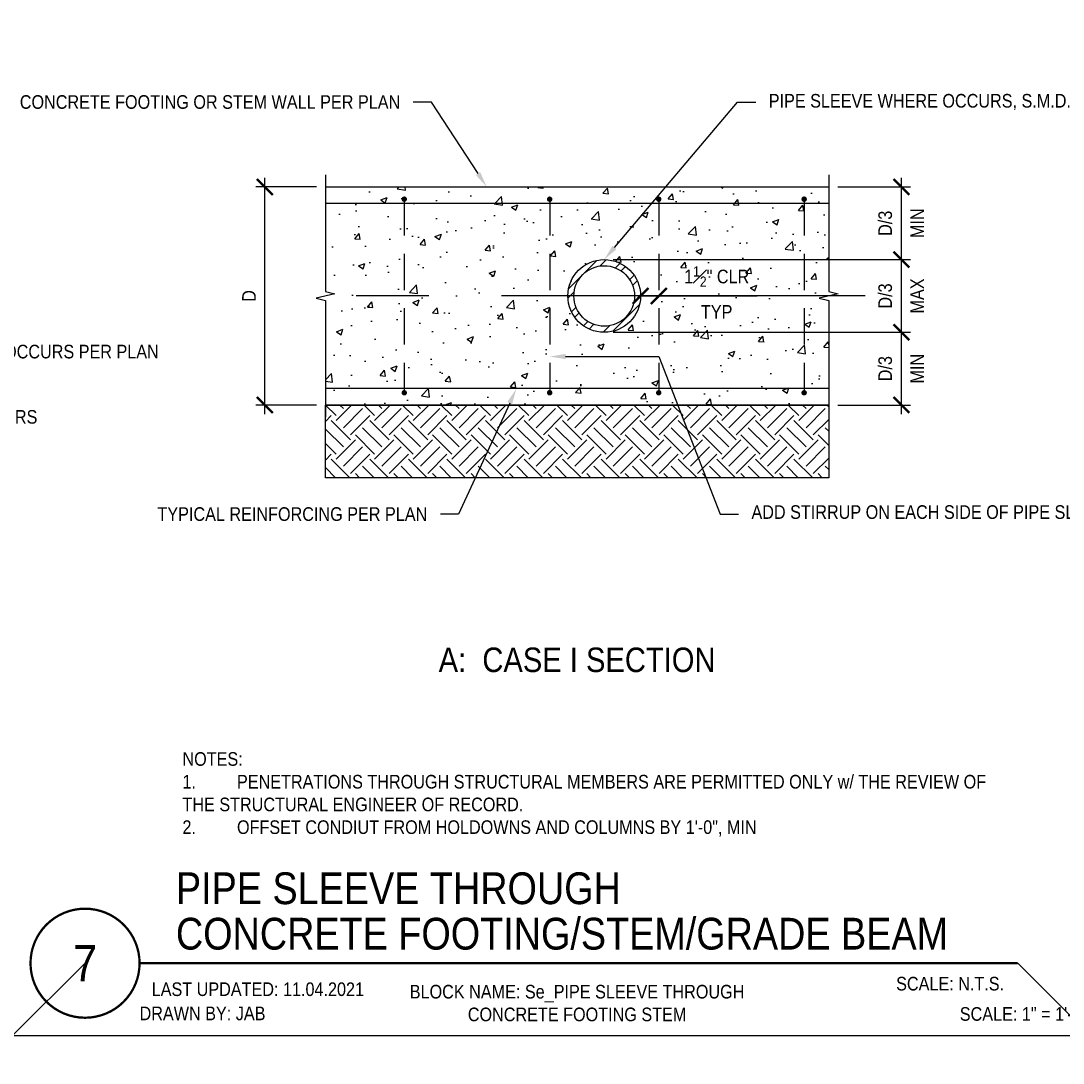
# Model space of a CAD drawing. Header units: inches. Extents: x -16404 to 14624, y -1591 to 16152.
# Drawn here: x 8169 to 8255.1, y 1371.8 to 1457.8 of the extents above; entities that cross this region are included whole.
import ezdxf
from ezdxf import colors
from ezdxf.entities.mleader import LeaderData, LeaderLine
from ezdxf.enums import TextEntityAlignment as Align
from ezdxf.math import Vec2, Vec3

# ---------------------------------------------------------------- set-up
doc = ezdxf.new("R2010")
doc.units = ezdxf.units.IN
doc.header["$LTSCALE"] = 24
doc.header["$MEASUREMENT"] = 0
for name, pattern in [('CENTER', [2, 1.25, -0.25, 0.25, -0.25]), ('CENTER2', [1.125, 0.75, -0.125, 0.125, -0.125]), ('DASHED2', [0.375, 0.25, -0.125]), ('HIDDEN2', [0.1875, 0.125, -0.0625])]:
    doc.linetypes.add(name, pattern=pattern)
doc.layers.get('0').update_dxf_attribs({"linetype": 'CONTINUOUS'})
doc.layers.get('DefPoints').update_dxf_attribs({"color": 251, "linetype": 'CONTINUOUS'})
for name, color, linetype, plot in [('DESIGNER COMMENTS', 221, 'CONTINUOUS', False), ('S-ANNO-GRID-NONPLOT', 251, 'CONTINUOUS', False), ('S-ANNO-NONPLOT', 253, 'CONTINUOUS', False)]:
    doc.layers.add(name, color=color, linetype=linetype, plot=plot)
for name, color, linetype in [('S-ANNO-DIMS', 2, 'CONTINUOUS'), ('S-ANNO-NOTE', 4, 'CONTINUOUS'), ('S-BREAK', 2, 'CONTINUOUS'), ('S-CONC', 4, 'CONTINUOUS'), ('S-GRID', 1, 'CENTER2'), ('S-REBAR', 7, 'CONTINUOUS'), ('S-STEEL', 4, 'CONTINUOUS'), ('S-TYP DETAIL BLOCKS', 1, 'CONTINUOUS')]:
    doc.layers.add(name, color=color, linetype=linetype)
doc.layers.add('S-HATCH-SOIL', color=7, linetype='CONTINUOUS', true_color=0x8f8f8f, transparency=0.8)
doc.layers.add('S-HATCH2', color=2, linetype='CONTINUOUS', transparency=0.5)
doc.styles.add('Arial', font='arial.ttf', dxfattribs={"width": 0.85})
doc.dimstyles.new('DIM-12_Se', dxfattribs={"dimscale": 12, "dimtxt": 0.09375, "dimasz": 0.109375, "dimexe": 0.0625, "dimexo": 0.0625, "dimgap": 0.0625, "dimtad": 1, "dimdec": 4, "dimzin": 11, "dimdsep": 46, "dimlunit": 4, "dimtxsty": 'Arial', "dimblk": 'ARCHTICK', "dimcen": 0.125, "dimdle": 0.0625, "dimclrd": 256, "dimclre": 256, "dimclrt": 4, "dimadec": 0, "dimazin": 0, "dimtfac": 0.75, "dimtdec": 4, "dimtmove": 0, "dimatfit": 3, "dimfxl": 1, "dimfrac": 1, "dimtolj": 1, "dimtzin": 0, "dimarcsym": 0})

# ---------------------------------------------------------------- blocks, each defined once
blk = doc.blocks.new('Se_30x42_DETAILS_GRID')
for p, q in [((22.2418, 14.5), (22.7418, 15)), ((29.6558, 14.5), (22.2418, 14.5))]:
    blk.add_line(p, q)
at = {"linetype": 'DASHED2', "ltscale": 0.5}
blk.add_line((29.6558, 14.5), (29.1558, 15), dxfattribs=at)
blk = doc.blocks.new('_Open90')
at = {"color": 0, "linetype": 'ByBlock', "lineweight": -2}
for p, q in [((-0.5, 0.5), (0, 0)), ((0, 0), (-1, 0)), ((0, 0), (-0.5, -0.5))]:
    blk.add_line(p, q, dxfattribs=at)
blk = doc.blocks.new('*U789')
at = {"const_width": 0.188}
for points in [[(-4.5, 0, -1), (4.5, 0, 3.732051)], [(-4.5, 0, 1), (4.5, 0, -3.732051)]]:
    blk.add_lwpolyline(points, format="xyb", dxfattribs=at)
blk.add_lwpolyline([(4.5, 0), (76.967, 0)], dxfattribs=at)
blk.add_circle((0, 0), 4.5)
at = {"style": 'Arial', "width": 0.85}
for tag, p in [('DWG_TITLE_1', (7.5, 6.188)), ('DWG_TITLE_2', (7.5, 2.438))]:
    blk.add_attdef(tag, text='', height=2.625, dxfattribs=at).set_placement(p, align=Align.MIDDLE_LEFT)
blk.add_attdef('#', text='', height=3, dxfattribs=at).set_placement((0, 0), align=Align.MIDDLE_CENTER)
blk.add_attdef('SCALE', text='', height=1.125, dxfattribs=at).set_placement((75.842, -1.125), align=Align.TOP_RIGHT)
blk = doc.blocks.new('_ARCHTICK')
at = {"color": 0, "linetype": 'ByBlock', "const_width": 0.15}
blk.add_lwpolyline([(-0.5, -0.5), (0.5, 0.5)], dxfattribs=at)
blk = doc.blocks.new('*D1911')
at = {"layer": 'DefPoints', "color": 0, "transparency": 16777216}
for p in [(14.84, 64.072), (19.84, 64.072), (19.84, 46.072)]:
    blk.add_point(p, dxfattribs=at)
at = {"layer": 'S-ANNO-DIMS', "lineweight": -2, "transparency": 16777216}
for p, q in [((14.84, 45.322), (14.84, 64.822)), ((19.09, 64.072), (14.09, 64.072)), ((19.09, 46.072), (14.09, 46.072))]:
    blk.add_line(p, q, dxfattribs=at)
at = {"layer": 'S-ANNO-DIMS', "lineweight": -2, "transparency": 16777216, "xscale": 1.3125, "yscale": 1.3125, "zscale": 1.3125}
for p, rotation in [((14.84, 64.072), 90), ((14.84, 46.072), 270)]:
    blk.add_blockref('_ARCHTICK', p, dxfattribs=dict(at, rotation=rotation))
at = {"layer": 'S-ANNO-DIMS', "color": 4, "transparency": 16777216, "insert": (13.528, 55.072), "char_height": 1.125, "attachment_point": 5, "rotation": 90, "style": 'Arial'}
blk.add_mtext('\\A1;D', dxfattribs=at)
blk = doc.blocks.new('*D2416')
at = {"layer": 'DefPoints', "color": 0, "transparency": 16777216}
for p in [(61.369, 64.072), (67.369, 64.072), (42.844, 58.072)]:
    blk.add_point(p, dxfattribs=at)
at = {"layer": 'S-ANNO-DIMS', "lineweight": -2, "transparency": 16777216}
for p, q in [((67.369, 57.322), (67.369, 64.822)), ((62.119, 64.072), (68.119, 64.072)), ((43.594, 58.072), (68.119, 58.072))]:
    blk.add_line(p, q, dxfattribs=at)
at = {"layer": 'S-ANNO-DIMS', "lineweight": -2, "transparency": 16777216, "xscale": 1.3125, "yscale": 1.3125, "zscale": 1.3125}
for p, rotation in [((67.369, 64.072), 90), ((67.369, 58.072), 270)]:
    blk.add_blockref('_ARCHTICK', p, dxfattribs=dict(at, rotation=rotation))
at = {"layer": 'S-ANNO-DIMS', "color": 4, "transparency": 16777216, "char_height": 1.125, "attachment_point": 5, "rotation": 90, "style": 'Arial'}
for s, insert in [('\\A1;D/3', (66.037, 61.072)), ('\\A1;MIN', (68.681, 61.072))]:
    blk.add_mtext(s, dxfattribs=dict(at, insert=insert))
blk = doc.blocks.new('*D2417')
at = {"layer": 'DefPoints', "color": 0, "transparency": 16777216}
for p in [(61.369, 52.072), (67.369, 52.072), (61.369, 46.072)]:
    blk.add_point(p, dxfattribs=at)
at = {"layer": 'S-ANNO-DIMS', "lineweight": -2, "transparency": 16777216}
for p, q in [((67.369, 45.322), (67.369, 52.822)), ((62.119, 52.072), (68.119, 52.072)), ((62.119, 46.072), (68.119, 46.072))]:
    blk.add_line(p, q, dxfattribs=at)
at = {"layer": 'S-ANNO-DIMS', "lineweight": -2, "transparency": 16777216, "xscale": 1.3125, "yscale": 1.3125, "zscale": 1.3125}
for p, rotation in [((67.369, 52.072), 90), ((67.369, 46.072), 270)]:
    blk.add_blockref('_ARCHTICK', p, dxfattribs=dict(at, rotation=rotation))
at = {"layer": 'S-ANNO-DIMS', "color": 4, "transparency": 16777216, "char_height": 1.125, "attachment_point": 5, "rotation": 90, "style": 'Arial'}
for s, insert in [('\\A1;D/3', (66.037, 49.072)), ('\\A1;MIN', (68.681, 49.072))]:
    blk.add_mtext(s, dxfattribs=dict(at, insert=insert))
blk = doc.blocks.new('*D2388')
at = {"layer": 'DefPoints', "color": 0, "transparency": 16777216}
for p in [(42.844, 58.072), (67.369, 58.072), (42.844, 52.072)]:
    blk.add_point(p, dxfattribs=at)
at = {"layer": 'S-ANNO-DIMS', "lineweight": -2, "transparency": 16777216}
for p, q in [((67.369, 51.322), (67.369, 58.822)), ((43.594, 58.072), (68.119, 58.072)), ((43.594, 52.072), (68.119, 52.072))]:
    blk.add_line(p, q, dxfattribs=at)
at = {"layer": 'S-ANNO-DIMS', "lineweight": -2, "transparency": 16777216, "xscale": 1.3125, "yscale": 1.3125, "zscale": 1.3125}
for p, rotation in [((67.369, 58.072), 90), ((67.369, 52.072), 270)]:
    blk.add_blockref('_ARCHTICK', p, dxfattribs=dict(at, rotation=rotation))
at = {"layer": 'S-ANNO-DIMS', "color": 4, "transparency": 16777216, "char_height": 1.125, "attachment_point": 5, "rotation": 90, "style": 'Arial'}
for s, insert in [('\\A1;D/3', (66.037, 55.072)), ('\\A1;MAX', (68.681, 55.072))]:
    blk.add_mtext(s, dxfattribs=dict(at, insert=insert))
blk = doc.blocks.new('*D2357')
at = {"layer": 'DefPoints', "color": 0, "transparency": 16777216}
for p in [(45.844, 55.072), (45.844, 55.072), (47.344, 55.072)]:
    blk.add_point(p, dxfattribs=at)
at = {"layer": 'S-ANNO-DIMS', "lineweight": -2, "transparency": 16777216}
for p, q in [((45.844, 55.072), (48.094, 55.072)), ((47.344, 55.072), (55.459, 55.072))]:
    blk.add_line(p, q, dxfattribs=at)
at = {"layer": 'S-ANNO-DIMS', "lineweight": -2, "transparency": 16777216, "xscale": 1.3125, "yscale": 1.3125, "zscale": 1.3125, "rotation": 180}
blk.add_blockref('_ARCHTICK', (45.844, 55.072), dxfattribs=at)
at = {"layer": 'S-ANNO-DIMS', "lineweight": -2, "transparency": 16777216, "xscale": 1.3125, "yscale": 1.3125, "zscale": 1.3125}
blk.add_blockref('_ARCHTICK', (47.344, 55.072), dxfattribs=at)
at = {"layer": 'S-ANNO-DIMS', "color": 4, "transparency": 16777216, "char_height": 1.125, "width": 15.68981, "attachment_point": 5, "style": 'Arial'}
for s, insert in [('\\A1;1{\\H0.75x;\\S1#2;}" CLR', (52.125, 56.678)), ('\\A1;TYP', (52.125, 53.759))]:
    blk.add_mtext(s, dxfattribs=dict(at, insert=insert))
blk = doc.blocks.new('_Integral')
at = {"color": 0, "linetype": 'ByBlock', "lineweight": -2}
for centre, start, end in [((0.445, -0.091), 102, 168), ((-0.445, 0.091), 282, 348)]:
    blk.add_arc(centre, 0.454, start, end, dxfattribs=at)
blk = doc.blocks.new('Se_PIPE SLEEVE THROUGH CONCRETE FOOTING STEM')
at = {"layer": 'S-HATCH-SOIL'}
h = blk.add_hatch(dxfattribs=at)
h.set_pattern_fill('EARTH', color=256, scale=9, angle=45, style=0)
h.set_pattern_definition([(45, (-3577.0792, -1519.7305), (2e-16, 3.1819805), [2.25, -2.25]), (45, (-3577.6758, -1519.134), (2e-16, 3.1819805), [2.25, -2.25]), (45, (-3578.2724, -1518.5373), (2e-16, 3.1819805), [2.25, -2.25]), (135, (-3578.2724, -1518.1395), (-3.1819805, 7e-16), [2.25, -2.25]), (135, (-3577.6758, -1517.543), (-3.1819805, 7e-16), [2.25, -2.25]), (135, (-3577.0792, -1516.9463), (-3.1819805, 7e-16), [2.25, -2.25])])
h.paths.add_polyline_path([(19.84043, 46.07152), (61.36867, 46.07152), (61.36867, 40.07152), (19.84043, 40.07152)])
at = {"layer": 'S-HATCH2'}
h = blk.add_hatch(dxfattribs=at)
h.set_pattern_fill('AR-CONC', color=256, scale=0.75)
h.set_pattern_definition([(50, (-1403.115, -1206), (5.379451, -0.470641), [0.5625, -6.1875]), (355, (-1403.115, -1206), (-1.040635, 5.641441), [0.45, -4.95]), (100.45144, (-1402.667, -1206.039), (4.338816, 5.1708), [0.478051, -5.258566]), (46.1842, (-1403.115, -1204.5), (8.00431, -1.241395), [0.84375, -9.28125]), (96.63564, (-1402.448, -1204.6034), (7.009965, 7.30589), [0.717078, -7.887853]), (351.18416, (-1403.115, -1204.5), (7.009965, 7.30589), [0.675, -7.425]), (21, (-1402.365, -1204.875), (4.476803, -3.019642), [0.5625, -6.1875]), (326, (-1402.365, -1204.875), (1.824865, 5.438625), [0.45, -4.95]), (71.45144, (-1401.992, -1205.1266), (6.301668, 2.418984), [0.478051, -5.258566]), (37.5, (-1403.1152, -1206), (0.091199, 2.4967039), [0, -4.89, 0, -5.025, 0, -4.96875]), (7.5, (-1403.1152, -1206), (1.9730215, 2.958088), [0, -2.865, 0, -4.7775, 0, -1.89375]), (327.5, (-1404.7877, -1206), (4.0036683, -0.1691615), [0, -1.875, 0, -5.85, 0, -7.7625]), (317.5, (-1405.5377, -1206), (4.373896, 0.7507874), [0, -2.4375, 0, -3.885, 0, -5.5125])])
h.paths.add_polyline_path([(19.06207, 54.88223), (19.84043, 54.69295), (19.84043, 46.07152), (61.36867, 46.07152), (61.36867, 54.69295), (60.59032, 54.88223), (62.14702, 55.26081), (61.36867, 55.45009), (61.36867, 64.07152), (19.84043, 64.07152), (19.84043, 55.45009), (20.61878, 55.26081)])
h.paths.add_polyline_path([(39.84362, 55.07152, -1), (45.84362, 55.07152, -1)], flags=16)
h.paths.add_polyline_path([(49.93737, 53.18313), (55.69094, 53.18313), (55.69094, 57.06706), (49.93737, 57.06706)], flags=24)
h = blk.add_hatch(dxfattribs=at)
h.set_pattern_fill('ANSI32', color=256, scale=4.05, style=0)
edge = h.paths.add_edge_path()
edge.add_arc((42.84362, 55.07152), 3, 0, 360)
edge = h.paths.add_edge_path(flags=17)
edge.add_arc((42.84362, 55.07152), 2.5, 0, 360)
at = {"layer": 'S-ANNO-NONPLOT', "linetype": 'ByBlock'}
blk.add_lwpolyline([(19.84043, 46.07152), (61.36867, 46.07152), (61.36867, 40.07152), (19.84043, 40.07152)], close=True, dxfattribs=at)
at = {"layer": 'S-BREAK'}
for points in [[(19.84043, 65.07152), (19.84043, 55.45009), (20.61878, 55.26081), (19.06207, 54.88223), (19.84043, 54.69295), (19.84043, 45.07152)], [(61.36867, 65.07152), (61.36867, 55.45009), (62.14702, 55.26081), (60.59032, 54.88223), (61.36867, 54.69295), (61.36867, 45.07152)]]:
    blk.add_lwpolyline(points, dxfattribs=at)
at = {"layer": 'S-CONC'}
for p, q in [((19.84043, 64.07152), (61.36867, 64.07152)), ((61.36867, 46.07152), (19.84043, 46.07152))]:
    blk.add_line(p, q, dxfattribs=at)
at = {"layer": 'S-GRID', "linetype": 'CENTER'}
blk.add_line((64.36867, 55.07152), (16.84043, 55.07152), dxfattribs=at)
at = {"layer": 'S-REBAR', "color": 6, "linetype": 'HIDDEN2'}
for p, q in [((26.34362, 63.05902), (26.34362, 47.08402)), ((38.34362, 63.05902), (38.34362, 47.08402)), ((47.34362, 63.05902), (47.34362, 47.08402)), ((59.34362, 63.05902), (59.34362, 47.08402))]:
    blk.add_line(p, q, dxfattribs=at)
at = {"layer": 'S-REBAR'}
for p, q in [((19.84043, 62.72152), (61.36867, 62.72152)), ((61.36867, 47.42152), (19.84043, 47.42152))]:
    blk.add_line(p, q, dxfattribs=at)
at = {"layer": 'S-REBAR', "color": 6, "const_width": 0.225}
for points in [[(26.45612, 63.05902, -1), (26.23112, 63.05902, -1)], [(38.45612, 63.05902, -1), (38.23112, 63.05902, -1)], [(47.23112, 63.05902, 1), (47.45612, 63.05902, 1)], [(59.23112, 63.05902, 1), (59.45612, 63.05902, 1)], [(26.45612, 47.08402, 1), (26.23112, 47.08402, 1)], [(38.45612, 47.08402, 1), (38.23112, 47.08402, 1)], [(47.23112, 47.08402, -1), (47.45612, 47.08402, -1)], [(59.23112, 47.08402, -1), (59.45612, 47.08402, -1)]]:
    blk.add_lwpolyline(points, format="xyb", close=True, dxfattribs=at)
at = {"layer": 'S-STEEL'}
for radius in [3, 2.5]:
    blk.add_circle((42.84362, 55.07152), radius, dxfattribs=at)
at = {"layer": 'DESIGNER COMMENTS', "char_height": 1.125, "style": 'Arial'}
for s, insert, width, attachment_point in [('\\A1;LAST UPDATED: 11.04.2021', (5.49984, -1.58101), 17.2896308, 1), ('\\A1;BLOCK NAME: Se_PIPE SLEEVE THROUGH CONCRETE FOOTING STEM ', (40.60455, -3.29464), 29.3182458, 5), ('\\A1;DRAWN BY: JAB', (4.49984, -3.58101), 14.8543838, 1), ('\\A1;SCALE: 1{\\H1x;" = 1\'-0"}', (82.7091, -3.625), 19.68745, 3)]:
    blk.add_mtext(s, dxfattribs=dict(at, insert=insert, width=width, attachment_point=attachment_point))
at = {"layer": 'S-ANNO-NOTE', "color": 6, "insert": (40.60455, 24), "char_height": 2.025, "width": 31.0800653, "attachment_point": 8, "style": 'Arial'}
blk.add_mtext('A:  CASE I SECTION', dxfattribs=at)
at = {"layer": 'S-ANNO-NOTE', "insert": (8.03976, 10.45907), "char_height": 1.125, "width": 68.2266533, "attachment_point": 7, "style": 'Arial'}
blk.add_mtext('NOTES:{\\A1;\\P\\pi-3.375,l3.375,t3.375;}1.^IP{\\A1;ENETRATIONS THROUGH STRUCTURAL MEMBERS ARE PERMITTED ONLY w/ THE REVIEW OF THE STRUCTURAL ENGINEER OF R}ECORD.\\P2.^IOFFSET CONDIUT FROM HOLDOWNS AND COLUMNS BY 1\'-0", MIN', dxfattribs=at)
at = {"layer": 'S-ANNO-DIMS'}
dim = blk.add_linear_dim(base=(14.84043, 64.07152), p1=(19.84043, 46.07152), p2=(19.84043, 64.07152), angle=270, text='D', dimstyle='DIM-12_Se', dxfattribs=at)
dim.commit()
dim.dimension.update_dxf_attribs({"geometry": '*D1911', "text_midpoint": (14.84043, 55.07152), "dimtype": 128})
for base, p1, p2, text, picture, middle in [((67.36867, 64.07152), (42.84362, 58.07152), (61.36867, 64.07152), 'D/3\\XMIN', '*D2416', (67.36867, 61.07152)), ((67.36867, 58.07152), (42.84362, 52.07152), (42.84362, 58.07152), 'D/3\\XMAX', '*D2388', (67.36867, 55.07152)), ((67.36867, 52.07152), (61.36867, 46.07152), (61.36867, 52.07152), 'D/3\\XMIN', '*D2417', (67.36867, 49.07152))]:
    dim = blk.add_linear_dim(base=base, p1=p1, p2=p2, angle=270, text=text, dimstyle='DIM-12_Se', dxfattribs=at)
    dim.commit()
    dim.dimension.update_dxf_attribs({"geometry": picture, "text_midpoint": middle})
dim = blk.add_linear_dim(base=(45.84362, 55.07152), p1=(47.34362, 55.07152), p2=(45.84362, 55.07152), text='<> CLR\\XTYP', dimstyle='DIM-12_Se', dxfattribs=at)
dim.commit()
dim.dimension.update_dxf_attribs({"geometry": '*D2357', "text_midpoint": (52.12547, 55.07152), "dimtype": 160})
at = {"layer": 'S-ANNO-NOTE'}
ml = blk.add_multileader_mtext('Standard', dxfattribs=at)
ml.set_content('CONCRETE FOOTING OR STEM WALL PER PLAN', color=4, style='Arial')
ml.set_leader_properties(color=2)
ml.build(insert=Vec2(0, 0))
ml.multileader.update_dxf_attribs({"dogleg_length": 0.125, "arrow_head_size": 1.3125, "scale": 12})
ctx = ml.context
ctx.base_point, ctx.scale, ctx.char_height, ctx.arrow_head_size, ctx.landing_gap_size, ctx.plane_origin = Vec3(8.68673, 71.07152), 12, 1.125, 1.3125, 1.08, Vec3(59.15891, 367.18042)
ctx.text_align_type = 2
notes = []
notes.append((ctx, [(0, (1, 1, 0), (28.59059, 71.07152), (-1, 0), 1.5, [(0, [(33.14941, 64.07152)], 0, [])])]))
ctx.mtext.insert, ctx.mtext.width, ctx.mtext.alignment, ctx.mtext.flow_direction = Vec3(26.01059, 71.64361), 19.4618084, 3, 5
ml = blk.add_multileader_mtext('Standard', dxfattribs=at)
ml.set_content('PIPE SLEEVE WHERE OCCURS, S.M.D.', color=4, style='Arial')
ml.set_leader_properties(color=2)
ml.build(insert=Vec2(0, 0))
ml.multileader.update_dxf_attribs({"dogleg_length": 0.125, "arrow_head_size": 1.3125, "scale": 12})
ctx = ml.context
ctx.base_point, ctx.scale, ctx.char_height, ctx.arrow_head_size, ctx.landing_gap_size, ctx.plane_origin = Vec3(55.34362, 71.07152), 12, 1.125, 1.3125, 1.08, Vec3(68.85312, 361.18042)
notes.append((ctx, [(1, (1, 1, 0), (53.84362, 71.07152), (1, 0), 1.5, [(0, [(42.84362, 58.07152)], 0, [])])]))
ctx.mtext.insert, ctx.mtext.width, ctx.mtext.flow_direction = Vec3(56.42362, 71.74529), 15.7018751, 5
ml = blk.add_multileader_mtext('Standard', dxfattribs=at)
ml.set_content('ADD STIRRUP ON EACH SIDE OF PIPE SLEEVE TO MATCH SIZE OF ADJACENT STIRRUPS w/ 1" CLEAR (STIRRUPS SHOWN SIM AT WALL STEM BARS)', color=4, style='Arial')
ml.set_leader_properties(color=2)
ml.build(insert=Vec2(0, 0))
ml.multileader.update_dxf_attribs({"dogleg_length": 0.36, "arrow_head_size": 1.3125, "scale": 12})
ctx = ml.context
ctx.base_point, ctx.scale, ctx.char_height, ctx.arrow_head_size, ctx.landing_gap_size, ctx.plane_origin = Vec3(53.91549, 37.07152), 12, 1.125, 1.3125, 1.08, Vec3(4.17465, 339.92106)
notes.append((ctx, [(0, (1, 1, 0), (52.41549, 37.07152), (1, 0), 1.5, [(1, [(38.34362, 50.07152), (47.34362, 50.07152)], 0, [])])]))
ctx.mtext.insert, ctx.mtext.width, ctx.mtext.flow_direction = Vec3(54.99549, 37.79939), 23.8756938, 5
ml = blk.add_multileader_mtext('Standard', dxfattribs=at)
ml.set_content('TYPICAL REINFORCING PER PLAN ', color=4, style='Arial')
ml.set_leader_properties(color=2)
ml.build(insert=Vec2(0, 0))
ml.multileader.update_dxf_attribs({"dogleg_length": 0.125, "arrow_head_size": 1.3125, "scale": 12})
ctx = ml.context
ctx.base_point, ctx.scale, ctx.char_height, ctx.arrow_head_size, ctx.landing_gap_size, ctx.plane_origin = Vec3(11.98757, 37.07152), 12, 1.125, 1.3125, 1.08, Vec3(14.45831, 331.87243)
ctx.text_align_type = 2
notes.append((ctx, [(1, (1, 1, 0), (30.82298, 37.07152), (-1, 0), 1.5, [(0, [(35.59359, 47.42152)], 0, [])])]))
ctx.mtext.insert, ctx.mtext.width, ctx.mtext.alignment, ctx.mtext.flow_direction = Vec3(28.24298, 37.6344), 15.9950762, 3, 5
for ctx, leaders in notes:
    for number, flags, end, landing, length, lines in leaders:
        leader = LeaderData()
        leader.index, (leader.has_last_leader_line, leader.has_dogleg_vector, leader.attachment_direction) = number, flags
        leader.last_leader_point, leader.dogleg_vector, leader.dogleg_length = Vec3(end), Vec3(landing), length
        for number, points, colour, breaks in lines:
            line = LeaderLine()
            line.index, line.vertices, line.color, line.breaks = number, Vec3.list(points), colors.encode_raw_color(colour), breaks
            leader.lines.append(line)
        ctx.leaders.append(leader)
blk = doc.blocks.new('Se_STEPPED CONCRETE WALL')
at = {"layer": 'S-ANNO-NOTE'}
ml = blk.add_multileader_mtext('Standard', dxfattribs=at)
ml.set_content('HORIZONTAL REINFORCING PER PLAN', color=4, style='Arial')
ml.set_leader_properties(color=2)
ml.build(insert=Vec2(0, 0))
ml.multileader.update_dxf_attribs({"dogleg_length": 0.36, "arrow_head_size": 1.312, "scale": 12})
ctx = ml.context
ctx.base_point, ctx.scale, ctx.char_height, ctx.arrow_head_size, ctx.landing_gap_size, ctx.plane_origin = Vec3(69.704, 50.341), 12, 1.125, 1.312, 1.08, Vec3(36.152, 342.846)
notes = []
notes.append((ctx, [(0, (1, 1, 0), (68.204, 50.341), (1, 0), 1.5, [(0, [(61.161, 43.493)], 0, [])])]))
ctx.mtext.insert, ctx.mtext.width, ctx.mtext.flow_direction = Vec3(70.784, 50.904), 10.63484, 5
ml = blk.add_multileader_mtext('Standard', dxfattribs=at)
ml.set_content('VERTICAL REINFORCING PER PLAN', color=4, style='Arial')
ml.set_leader_properties(color=2)
ml.build(insert=Vec2(0, 0))
ml.multileader.update_dxf_attribs({"dogleg_length": 0.36, "arrow_head_size": 1.312, "scale": 12})
ctx = ml.context
ctx.base_point, ctx.scale, ctx.char_height, ctx.arrow_head_size, ctx.landing_gap_size, ctx.plane_origin = Vec3(69.704, 42.341), 12, 1.125, 1.312, 1.08, Vec3(36.152, 334.846)
notes.append((ctx, [(0, (1, 1, 0), (68.204, 42.341), (1, 0), 1.5, [(0, [(59.677, 34.557)], 0, [])])]))
ctx.mtext.insert, ctx.mtext.width, ctx.mtext.flow_direction = Vec3(70.784, 42.904), 10.01539, 5
for ctx, leaders in notes:
    for number, flags, end, landing, length, lines in leaders:
        leader = LeaderData()
        leader.index, (leader.has_last_leader_line, leader.has_dogleg_vector, leader.attachment_direction) = number, flags
        leader.last_leader_point, leader.dogleg_vector, leader.dogleg_length = Vec3(end), Vec3(landing), length
        for number, points, colour, breaks in lines:
            line = LeaderLine()
            line.index, line.vertices, line.color, line.breaks = number, Vec3.list(points), colors.encode_raw_color(colour), breaks
            leader.lines.append(line)
        ctx.leaders.append(leader)
blk = doc.blocks.new('Se_SILL PLATE BOLTING AT SHEAR WALL')
at = {"layer": 'S-ANNO-NOTE'}
ml = blk.add_multileader_mtext('Standard', dxfattribs=at)
ml.set_content('\\A1;2x4 STRUCTURAL WALL WHERE OCCURS PER PLAN', color=4, style='Arial')
ml.set_leader_properties(color=2)
ml.set_arrow_properties(name='INTEGRAL')
ml.build(insert=Vec2(0, 0))
ml.multileader.update_dxf_attribs({"dogleg_length": 0.36, "arrow_head_size": 1.3125, "scale": 12})
ctx = ml.context
ctx.base_point, ctx.scale, ctx.char_height, ctx.arrow_head_size, ctx.landing_gap_size, ctx.plane_origin = Vec3(34.85455, 70.90393), 12, 1.125, 1.3125, 1.08, Vec3(-5.74255, 354.61849)
notes = []
notes.append((ctx, [(0, (1, 1, 0), (33.35455, 70.90393), (1, 0), 1.5, [(0, [(28.12124, 60.12084)], 0, [])])]))
ctx.mtext.insert, ctx.mtext.width, ctx.mtext.flow_direction = Vec3(35.93455, 71.47602), 20.2188117, 5
ml = blk.add_multileader_mtext('Standard', dxfattribs=at)
ml.set_content('\\A1;ANCHOR BOLT w/ BEARING PLATE PER SHEAR WALL SCHEDULE, TYP.', color=4, style='Arial')
ml.set_leader_properties(color=2)
ml.build(insert=Vec2(0, 0))
ml.multileader.update_dxf_attribs({"dogleg_length": 0.36, "arrow_head_size": 1.3125, "scale": 12})
ctx = ml.context
ctx.base_point, ctx.scale, ctx.char_height, ctx.arrow_head_size, ctx.landing_gap_size, ctx.plane_origin = Vec3(34.85455, 62.87318), 12, 1.125, 1.3125, 1.08, Vec3(-5.74255, 346.58774)
notes.append((ctx, [(0, (1, 1, 0), (33.35455, 62.87318), (1, 0), 1.5, [(0, [(27.87017, 52.09009)], 0, [])])]))
ctx.mtext.insert, ctx.mtext.width, ctx.mtext.flow_direction = Vec3(35.93455, 63.54695), 17.6679562, 5
ml = blk.add_multileader_mtext('Standard', dxfattribs=at)
ml.set_content('\\A1;MIN 3x SILL PLATE, TYP', color=4, style='Arial')
ml.set_leader_properties(color=2)
ml.build(insert=Vec2(0, 0))
ml.multileader.update_dxf_attribs({"dogleg_length": 0.36, "arrow_head_size": 1.3125, "scale": 12})
ctx = ml.context
ctx.base_point, ctx.scale, ctx.char_height, ctx.arrow_head_size, ctx.landing_gap_size, ctx.plane_origin = Vec3(34.91893, 55.19904), 12, 1.125, 1.3125, 1.08, Vec3(-5.24255, 338.4136)
notes.append((ctx, [(0, (1, 1, 0), (33.41893, 55.19904), (1, 0), 1.5, [(0, [(29.35455, 47.84683)], 0, [])])]))
ctx.mtext.insert, ctx.mtext.width, ctx.mtext.flow_direction = Vec3(35.99893, 55.87281), 24.332059, 5
ml = blk.add_multileader_mtext('Standard', dxfattribs=at)
ml.set_content('\\A1;HOLDOWN POST PER PLAN AND SHEAR WALL SCHEDULE', color=4, style='Arial')
ml.set_leader_properties(color=2)
ml.build(insert=Vec2(0, 0))
ml.multileader.update_dxf_attribs({"dogleg_length": 0.36, "arrow_head_size": 1.3125, "scale": 12})
ctx = ml.context
ctx.base_point, ctx.scale, ctx.char_height, ctx.arrow_head_size, ctx.landing_gap_size, ctx.plane_origin = Vec3(34.91893, 51.81448), 12, 1.125, 1.3125, 1.08, Vec3(52.0335, 318.7076)
notes.append((ctx, [(1, (1, 1, 0), (33.41893, 51.81448), (1, 0), 1.5, [(0, [(30.36145, 39.12318)], 0, [])])]))
ctx.mtext.insert, ctx.mtext.width, ctx.mtext.flow_direction = Vec3(35.99893, 52.38658), 14.0966951, 5
ml = blk.add_multileader_mtext('Standard', dxfattribs=at)
ml.set_content('\\A1;2x6 STRUCTURAL WALL WHERE OCCURS PER PLAN', color=4, style='Arial')
ml.set_leader_properties(color=2)
ml.set_arrow_properties(name='INTEGRAL')
ml.build(insert=Vec2(0, 0))
ml.multileader.update_dxf_attribs({"dogleg_length": 0.36, "arrow_head_size": 1.3125, "scale": 12})
ctx = ml.context
ctx.base_point, ctx.scale, ctx.char_height, ctx.arrow_head_size, ctx.landing_gap_size, ctx.plane_origin = Vec3(59.97955, 50.47147), 12, 1.125, 1.3125, 1.08, Vec3(18.88245, 328.09377)
notes.append((ctx, [(0, (1, 1, 0), (58.47955, 50.47147), (1, 0), 1.5, [(0, [(47.46339, 37.48361)], 0, [])])]))
ctx.mtext.insert, ctx.mtext.width, ctx.mtext.flow_direction = Vec3(61.05955, 51.04356), 19.86308, 5
ml = blk.add_multileader_mtext('Standard', dxfattribs=at)
ml.set_content('\\A1;{\\C4;SILL PLATE SPLICE WHERE OCCURS}', color=4, style='Arial')
ml.set_leader_properties(color=2)
ml.build(insert=Vec2(0, 0))
ml.multileader.update_dxf_attribs({"dogleg_length": 0.36, "arrow_head_size": 1.3125, "scale": 12})
ctx = ml.context
ctx.base_point, ctx.scale, ctx.char_height, ctx.arrow_head_size, ctx.landing_gap_size, ctx.plane_origin = Vec3(59.97955, 45.08593), 12, 1.125, 1.3125, 1.08, Vec3(18.88245, 332.83774)
notes.append((ctx, [(0, (1, 1, 0), (58.47955, 45.08593), (1, 0), 1.5, [(0, [(55.47955, 39.12318)], 0, [])])]))
ctx.mtext.insert, ctx.mtext.width, ctx.mtext.flow_direction = Vec3(61.05955, 45.65802), 15.3631521, 5
for ctx, leaders in notes:
    for number, flags, end, landing, length, lines in leaders:
        leader = LeaderData()
        leader.index, (leader.has_last_leader_line, leader.has_dogleg_vector, leader.attachment_direction) = number, flags
        leader.last_leader_point, leader.dogleg_vector, leader.dogleg_length = Vec3(end), Vec3(landing), length
        for number, points, colour, breaks in lines:
            line = LeaderLine()
            line.index, line.vertices, line.color, line.breaks = number, Vec3.list(points), colors.encode_raw_color(colour), breaks
            leader.lines.append(line)
        ctx.leaders.append(leader)

msp = doc.modelspace()

# ---------------------------------------------------------------- block references
at = {"layer": 'S-ANNO-GRID-NONPLOT', "xscale": 12, "yscale": 12, "zscale": 12}
msp.add_blockref('Se_30x42_DETAILS_GRID', (7901.43657, 1200), dxfattribs=at)
at = {"layer": 'S-ANNO-NOTE'}
msp.add_blockref('*U789', (8174.33841, 1380), dxfattribs=at).add_auto_attribs({'#': '7', 'DWG_TITLE_1': 'PIPE SLEEVE THROUGH ', 'DWG_TITLE_2': 'CONCRETE FOOTING/STEM/GRADE BEAM', 'SCALE': 'SCALE: N.T.S.'})
at = {"layer": 'S-TYP DETAIL BLOCKS'}
for name, p in [('Se_PIPE SLEEVE THROUGH CONCRETE FOOTING STEM', (8174.33841, 1380)), ('Se_SILL PLATE BOLTING AT SHEAR WALL', (8085.37113, 1380)), ('Se_STEPPED CONCRETE WALL', (7996.40385, 1380))]:
    msp.add_blockref(name, p, dxfattribs=at)

# ---------------------------------------------------------------- leaders
at = {"layer": 'DESIGNER COMMENTS'}
ml = msp.add_multileader_mtext('Standard', dxfattribs=at)
ml.set_content('\\A1;{\\L\\C256;IMPORTANT DESIGNER NOTE:\\l IF YOUR LEDGER DOES NOT ALLOW FOR THE FULL DEPTH OF NAILS SPECIFIED IN THIS CHART.  USE THE CHART TO THE RIGHT AND APPLY ALLOWABLE LOAD REDUCTION FACTOR (REF. PG. 22 OF SIMPSON CATALOG C-C-2019)}', color=4, style='Arial')
ml.set_leader_properties(color=256)
ml.set_arrow_properties(name='OPEN90')
ml.build(insert=Vec2(0, 0))
ml.multileader.update_dxf_attribs({"dogleg_length": 0.36, "arrow_head_size": 5.25, "scale": 48})
ctx = ml.context
ctx.base_point, ctx.scale, ctx.char_height, ctx.arrow_head_size, ctx.landing_gap_size, ctx.plane_origin = Vec3(7749.57679, 7516.2281), 48, 6, 5.25, 4.32, Vec3(7940.50091, 7764.19966)
notes = []
notes.append((ctx, [(0, (0, 0, 0), (0, 0), (1, 0), 1, [])]))
ctx.mtext.insert, ctx.mtext.width, ctx.mtext.defined_height, ctx.mtext.flow_direction = Vec3(7753.89679, 7520.11009), 143.1324041, 28.50097, 5
ml = msp.add_multileader_mtext('Standard', dxfattribs=at)
ml.set_content('\\A1;{\\L\\C256;IMPORTANT DESIGNER NOTE:\\l IF YOUR LEDGER DOES NOT ALLOW FOR THE FULL DEPTH OF NAILS SPECIFIED IN THIS CHART.  USE THE CHART TO THE RIGHT AND APPLY ALLOWABLE LOAD REDUCTION FACTOR (REF. PG. 22 OF SIMPSON CATALOG C-C-2019)}', color=4, style='Arial')
ml.set_leader_properties(color=256)
ml.set_arrow_properties(name='OPEN90')
ml.build(insert=Vec2(0, 0))
ml.multileader.update_dxf_attribs({"dogleg_length": 0.36, "arrow_head_size": 5.25, "scale": 48})
ctx = ml.context
ctx.base_point, ctx.scale, ctx.char_height, ctx.arrow_head_size, ctx.landing_gap_size, ctx.plane_origin = Vec3(1680.51869, 7333.32569), 48, 6, 5.25, 4.32, Vec3(1871.4428, 7581.29725)
notes.append((ctx, [(0, (0, 0, 0), (0, 0), (1, 0), 1, [])]))
ctx.mtext.insert, ctx.mtext.width, ctx.mtext.defined_height, ctx.mtext.flow_direction = Vec3(1684.83869, 7337.20768), 143.1324041, 28.50097, 5
ml = msp.add_multileader_mtext('Standard', dxfattribs=at)
ml.set_content('\\A1;{\\L\\C256;DESIGNER NOTE:\\l THIS DETAIL ALTERNATIVE INCLUDES EQUIVALENT HDU & HDUE HOLDOWNS FOR PROJECTS WHERE BOTH ARE USED}', color=4, style='Arial')
ml.set_leader_properties(color=256)
ml.set_arrow_properties(name='OPEN90')
ml.build(insert=Vec2(0, 0))
ml.multileader.update_dxf_attribs({"dogleg_length": 0.36, "arrow_head_size": 5.25, "scale": 48})
ctx = ml.context
ctx.base_point, ctx.scale, ctx.char_height, ctx.arrow_head_size, ctx.landing_gap_size, ctx.plane_origin = Vec3(1698.96906, 2871.96546), 48, 6, 5.25, 4.32, Vec3(1889.89318, 3119.10619)
notes.append((ctx, [(0, (0, 0, 0), (0, 0), (1, 0), 1, [])]))
ctx.mtext.insert, ctx.mtext.width, ctx.mtext.defined_height, ctx.mtext.flow_direction = Vec3(1703.28906, 2875.01662), 152.2860168, 28.50097, 5
ml = msp.add_multileader_mtext('Standard', dxfattribs=at)
ml.set_content('\\A1;{\\L\\C256;DESIGNER NOTE:\\l REPLACE "HOLDOWN ANCHORAGE AT FOUNDATION" DETAIL WITH DETAIL BELOW IF HDU HOLDOWNS ARE USED INSTEAD OF HDUE HOLDOWNS}', color=4, style='Arial')
ml.set_leader_properties(color=256)
ml.set_arrow_properties(name='OPEN90')
ml.build(insert=Vec2(0, 0))
ml.multileader.update_dxf_attribs({"dogleg_length": 0.36, "arrow_head_size": 5.25, "scale": 48})
ctx = ml.context
ctx.base_point, ctx.scale, ctx.char_height, ctx.arrow_head_size, ctx.landing_gap_size, ctx.plane_origin = Vec3(1698.96906, 2624.11849), 48, 6, 5.25, 4.32, Vec3(1889.89318, 2871.25922)
notes.append((ctx, [(0, (0, 0, 0), (0, 0), (1, 0), 1, [])]))
ctx.mtext.insert, ctx.mtext.width, ctx.mtext.defined_height, ctx.mtext.flow_direction = Vec3(1703.28906, 2627.16965), 152.2860168, 28.50097, 5
for ctx, leaders in notes:
    for number, flags, end, landing, length, lines in leaders:
        leader = LeaderData()
        leader.index, (leader.has_last_leader_line, leader.has_dogleg_vector, leader.attachment_direction) = number, flags
        leader.last_leader_point, leader.dogleg_vector, leader.dogleg_length = Vec3(end), Vec3(landing), length
        for number, points, colour, breaks in lines:
            line = LeaderLine()
            line.index, line.vertices, line.color, line.breaks = number, Vec3.list(points), colors.encode_raw_color(colour), breaks
            leader.lines.append(line)
        ctx.leaders.append(leader)

doc.saveas('drawing.dxf')
